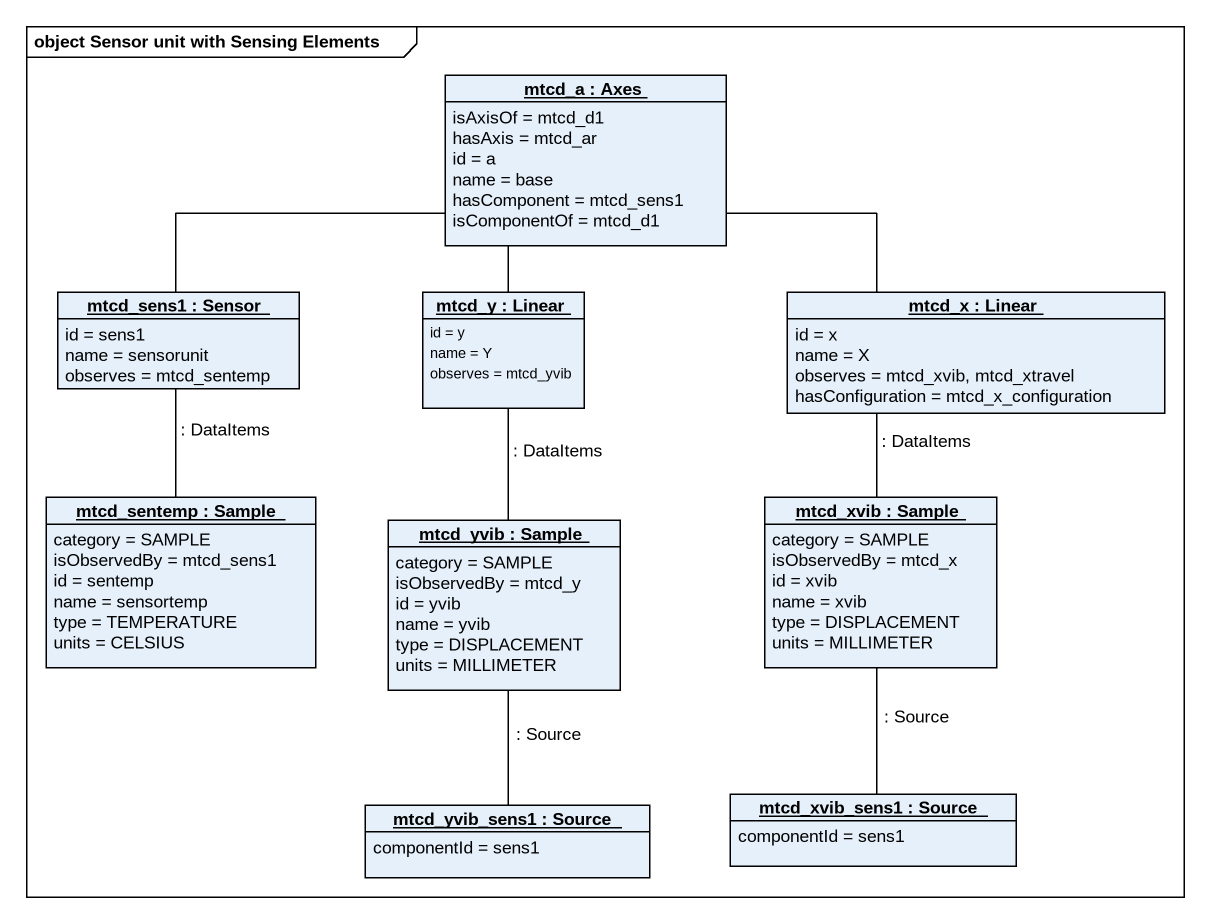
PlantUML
@startuml
mainframe object Sensor unit with Sensing Elements
hide circle
hide empty members
object "mtcd_a : Axes" as mtcd_a {
  isAxisOf = mtcd_d1
  hasAxis = mtcd_ar
  id = a
  name = base
  hasComponent = mtcd_sens1
  isComponentOf = mtcd_d1
}
object "mtcd_sens1 : Sensor" as mtcd_sens1 {
  id = sens1
  name = sensorunit
  observes = mtcd_sentemp
}
object "mtcd_y : Linear" as mtcd_y {
  id = y
  name = Y
  observes = mtcd_yvib
}
object "mtcd_x : Linear" as mtcd_x {
  id = x
  name = X
  observes = mtcd_xvib, mtcd_xtravel
  hasConfiguration = mtcd_x_configuration
}
object "mtcd_sentemp : Sample" as mtcd_sentemp {
  category = SAMPLE
  isObservedBy = mtcd_sens1
  id = sentemp
  name = sensortemp
  type = TEMPERATURE
  units = CELSIUS
}
object "mtcd_yvib : Sample" as mtcd_yvib {
  category = SAMPLE
  isObservedBy = mtcd_y
  id = yvib
  name = yvib
  type = DISPLACEMENT
  units = MILLIMETER
}
object "mtcd_xvib : Sample" as mtcd_xvib {
  category = SAMPLE
  isObservedBy = mtcd_x
  id = xvib
  name = xvib
  type = DISPLACEMENT
  units = MILLIMETER
}
object "mtcd_yvib_sens1 : Source" as mtcd_yvib_sens1 {
  componentId = sens1
}
object "mtcd_xvib_sens1 : Source" as mtcd_xvib_sens1 {
  componentId = sens1
}
mtcd_a -left- mtcd_sens1
mtcd_a -- mtcd_y
mtcd_a -right- mtcd_x
mtcd_sens1 -- mtcd_sentemp : : DataItems
mtcd_y -- mtcd_yvib : : DataItems
mtcd_x -- mtcd_xvib : : DataItems
mtcd_yvib -- mtcd_yvib_sens1 : : Source
mtcd_xvib -- mtcd_xvib_sens1 : : Source
@enduml
